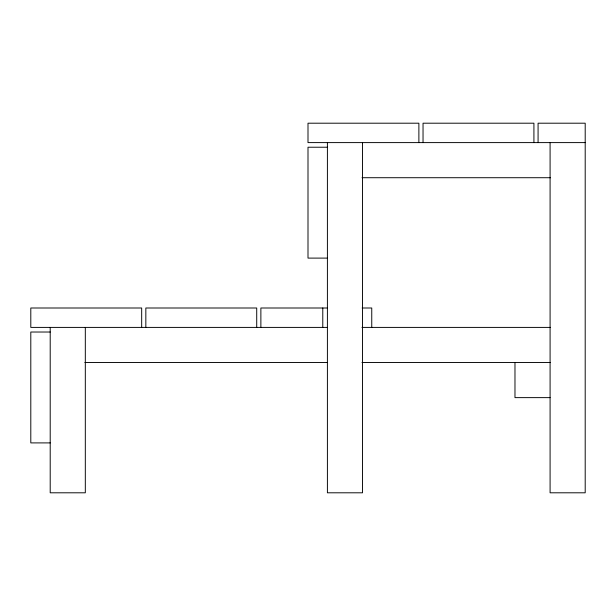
<?xml version="1.0" encoding="UTF-8"?>
<svg xmlns="http://www.w3.org/2000/svg" width="616" height="616" viewBox="0 0 616 616"><rect width="100%" height="100%" fill="white"/><g stroke="black" fill="none" stroke-linecap="round" stroke-linejoin="round"><path stroke-width="0.92" d="M585.2 142.604L308 142.604L308 123.2L418.88 123.2L418.88 142.604M327.404 147.224L308 147.224L308 258.104L327.404 258.104M362.031 177.716L550.573 177.716M327.589 308L260.876 308L260.876 327.404M362.154 308L371.756 308L371.756 327.404M327.327 327.404L30.8 327.404L30.8 308L141.68 308L141.68 327.404M361.962 327.404L550.558 327.404M50.204 332.024L30.8 332.024L30.8 442.904L50.204 442.904M84.846 362.516L327.327 362.516M361.962 362.516L550.558 362.516M550.088 397.628L514.976 397.628L514.976 362.516M550.088 142.604L550.088 492.8L585.2 492.8L585.2 123.2L538.076 123.2L538.076 142.604M533.918 142.604L533.918 123.2L423.038 123.2L423.038 142.604M362.516 142.604L362.516 492.8L327.404 492.8L327.404 142.604M322.784 308L322.784 327.404M256.718 327.404L256.718 308L145.838 308L145.838 327.404M85.316 327.404L85.316 492.8L50.204 492.8L50.204 327.404"/></g></svg>
